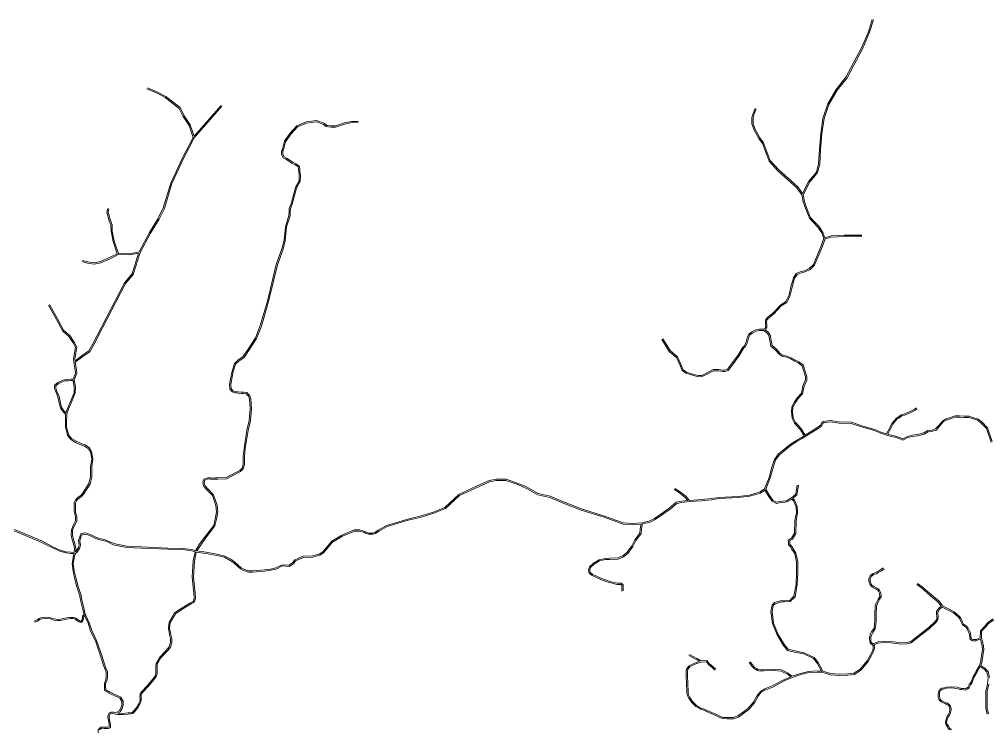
# Model space of a CAD drawing. Header units: millimetres. Extents: x 617885 to 663705, y 7172943 to 7234736.
# Drawn here: x 631936 to 636628, y 7187023 to 7190459 of the extents above; entities that cross this region are included whole.
import ezdxf

# ---------------------------------------------------------------- set-up
doc = ezdxf.new("R2010")
doc.units = ezdxf.units.MM
doc.layers.add('VIAS', color=7, linetype='Continuous', lineweight=5)

msp = doc.modelspace()

# ---------------------------------------------------------------- linework, layer by layer
at = {"layer": 'VIAS', "color": 253}
for points in [[(636064.4, 7190459), (636046, 7190399.1), (636012.5, 7190322), (635937.2, 7190178.8), (635890.1, 7190120), (635849.2, 7190050.2), (635825.5, 7189980.3), (635814.9, 7189906.7), (635808.4, 7189830.7), (635804.5, 7189760.3), (635794.2, 7189720.7), (635776.3, 7189699), (635757.8, 7189676.5), (635726, 7189617), (635704.2, 7189648.7), (635642.4, 7189704), (635610.3, 7189732.5), (635569.8, 7189776), (635555.9, 7189814), (635537.8, 7189861.8), (635520.9, 7189886.4), (635510.7, 7189903), (635498.1, 7189925.8), (635488, 7189954.5), (635488, 7189983.2), (635493, 7190001.8), (635503.2, 7190026)], [(636013.4, 7189415.7), (635929.1, 7189415.7), (635898.8, 7189413.6), (635865.2, 7189411.5), (635835.3, 7189402.9), (635825.7, 7189428.7), (635805.6, 7189458.3), (635780.5, 7189484.4), (635765.3, 7189500.6), (635761.3, 7189512.5), (635747.8, 7189543.7), (635736.5, 7189577.8), (635729.5, 7189610.8), (635762.8, 7189673.1), (635781, 7189695.2), (635799.7, 7189717.9), (635810.4, 7189759.4), (635814.4, 7189830.3), (635820.9, 7189906), (635831.3, 7189978.9), (635854.7, 7190047.7), (635895, 7190116.6), (635942.2, 7190175.5), (636018, 7190319.4), (636051.6, 7190397), (636070.1, 7190457.2)], [(632912.1, 7190042.6), (632781.5, 7189893.9), (632762.7, 7189948.7), (632733.8, 7189992.9), (632714.9, 7190032.4), (632644.6, 7190085.5), (632605.3, 7190107.7), (632555.9, 7190128.1)], [(632369.7, 7189542.5), (632365.8, 7189527.1), (632376.4, 7189486.3), (632384.6, 7189465.8), (632385.9, 7189434.5), (632395.3, 7189386.5), (632416.1, 7189326.7), (632470.3, 7189325.4), (632515.8, 7189334.5), (632566.3, 7189427.6), (632606.7, 7189494.9), (632632.2, 7189547.1), (632669, 7189667.2), (632725.1, 7189789.4), (632777.1, 7189888.3), (632757.3, 7189946.1), (632728.5, 7189990), (632710.1, 7190028.5), (632641.3, 7190080.4), (632602.6, 7190102.3), (632553.6, 7190122.5)], [(632916.6, 7190038.6), (632782.8, 7189886.4), (632730.4, 7189786.8), (632674.6, 7189665), (632637.8, 7189544.9), (632612, 7189492), (632571.5, 7189424.6), (632520.5, 7189330.7), (632486.7, 7189225.4), (632450.2, 7189180.7), (632338.6, 7188966.7), (632297.5, 7188887.2), (632276.6, 7188851.4), (632243.9, 7188828), (632206.3, 7188800.2), (632212.6, 7188763), (632214.6, 7188747.5), (632201.8, 7188715.1), (632207.6, 7188680.1), (632206.8, 7188651.7), (632191.7, 7188615.5), (632174.4, 7188573.7), (632165.7, 7188550.2), (632164.7, 7188509.3), (632164.7, 7188485.6), (632171.4, 7188464.7), (632175.1, 7188448), (632188.8, 7188431.5), (632213.4, 7188416.4), (632238.1, 7188405), (632253.8, 7188400.1), (632275, 7188386), (632285.3, 7188368.6), (632292.2, 7188333.8), (632286.4, 7188292.1), (632286.4, 7188246.6), (632278.5, 7188211), (632246.3, 7188161.4), (632236.8, 7188150.4), (632224.8, 7188142.9), (632217.7, 7188137.1), (632213.1, 7188131.9), (632210.2, 7188125.6), (632207.3, 7188118.7), (632207.6, 7188112), (632207.6, 7188076.9), (632209.5, 7188069.2), (632214.4, 7188054.8), (632214.4, 7188032.3), (632201.3, 7188007.4), (632193.8, 7187988.5), (632192.9, 7187965.4), (632197.6, 7187942.8), (632204.1, 7187924.1), (632209.1, 7187900), (632208.1, 7187883.8), (632210.5, 7187885.7), (632222.3, 7187904.8), (632225.2, 7187916.5), (632222.9, 7187937.3), (632228.2, 7187956.4), (632233.9, 7187970.1), (632251.1, 7187974.6), (632263.2, 7187973.5), (632286.2, 7187964.2), (632303.4, 7187955.1), (632322.3, 7187948.1), (632339.4, 7187944.1), (632356, 7187939.9), (632374.6, 7187931.7), (632392.5, 7187922.7), (632407.4, 7187919.7), (632456.9, 7187910.6), (632526.8, 7187906.6), (632654.8, 7187901.6), (632725.3, 7187899.7), (632772.2, 7187894.3), (632789, 7187888.7), (632810.3, 7187922.7), (632831.4, 7187952.9), (632877, 7188011.1), (632884.3, 7188041.7), (632891, 7188077.2), (632887.7, 7188107), (632870.3, 7188155.7), (632844.2, 7188183.8), (632829.7, 7188199.9), (632825.7, 7188209.8), (632824.4, 7188219.8), (632829.3, 7188234.4), (632848, 7188241.8), (632860.7, 7188240.5), (632874.8, 7188239.9), (632884.3, 7188240.5), (632895.8, 7188241.1), (632936.5, 7188242.3), (633003.3, 7188276.6), (633014.5, 7188288.3), (633020.1, 7188305.8), (633019.6, 7188345), (633023.8, 7188383.7), (633037.7, 7188471.5), (633049, 7188518.2), (633053.5, 7188575.8), (633049.7, 7188622), (633045.5, 7188635.5), (633034.6, 7188647.7), (633020.1, 7188649.1), (633009.5, 7188649.1), (632995, 7188650.6), (632981.1, 7188652.1), (632965.6, 7188657), (632954.6, 7188670.6), (632953.8, 7188693), (632958.3, 7188720.5), (632965.5, 7188757.5), (632977.8, 7188793.7), (632993.8, 7188809.7), (633019.5, 7188827.5), (633043.2, 7188863.6), (633078.4, 7188918.7), (633102.3, 7188977.6), (633136.5, 7189096), (633179.6, 7189273), (633206.9, 7189348.8), (633217.4, 7189390.6), (633223.7, 7189456.1), (633240.6, 7189509.9), (633241.6, 7189527.4), (633242.7, 7189544.8), (633251.3, 7189566.2), (633272.4, 7189645.5), (633289.9, 7189676.9), (633290.4, 7189703), (633288.1, 7189724.9), (633287.6, 7189736.7), (633285.7, 7189745.8), (633279.4, 7189750.1), (633270.8, 7189755), (633257, 7189762.4), (633238.5, 7189774), (633225.3, 7189783.1), (633213.6, 7189789.9), (633205.1, 7189806.4), (633205.1, 7189821.7), (633209.4, 7189829.4), (633218.6, 7189869.2), (633245.5, 7189907.2), (633279.1, 7189944.5), (633324.1, 7189963.2), (633374.4, 7189970), (633410.7, 7189956.4), (633423.7, 7189946.3), (633443.9, 7189943.5), (633466, 7189943.5), (633514.1, 7189959.5), (633544.7, 7189965.5), (633576.6, 7189964.8)], [(635497.7, 7190028.3), (635487.3, 7190003.8), (635482, 7189983.9), (635482, 7189953.5), (635492.6, 7189923.3), (635505.6, 7189899.9), (635515.9, 7189883.1), (635532.4, 7189859), (635550.3, 7189811.9), (635564.6, 7189772.8), (635606.1, 7189728.2), (635638.4, 7189699.5), (635699.7, 7189644.7), (635723.5, 7189610.1), (635730.7, 7189576.2), (635742.2, 7189541.6), (635755.7, 7189510.4), (635760.1, 7189497.4), (635776.1, 7189480.3), (635800.9, 7189454.5), (635820.4, 7189425.9), (635830.3, 7189399.2), (635819.2, 7189369.1), (635805, 7189331.2), (635789.3, 7189296.6), (635779.6, 7189273.2), (635759.7, 7189254.1), (635737.2, 7189242.9), (635715.8, 7189237.1), (635696.7, 7189229.3), (635682.6, 7189209.1), (635670.9, 7189165.6), (635661.9, 7189127.1), (635645.8, 7189094.2), (635619.8, 7189077.1), (635585.2, 7189039.9), (635560.9, 7189020.1), (635555.9, 7189015.9), (635551.7, 7189011.5), (635548.9, 7189006.5), (635547.3, 7189000.1), (635547.3, 7188992.6), (635548.1, 7188983.4), (635548.6, 7188969.7), (635544.3, 7188963.4), (635540, 7188960.4), (635530.6, 7188960.2), (635517.5, 7188959.9), (635500.8, 7188957.2), (635480.9, 7188946.7), (635467.6, 7188936.8), (635458.9, 7188918.5), (635454.3, 7188899.5), (635445.6, 7188879.8), (635437.5, 7188873.3), (635416.5, 7188837.7), (635382.5, 7188792.1), (635363.2, 7188766.3), (635350.9, 7188761.9), (635341.4, 7188761.9), (635322.3, 7188765.4), (635294.6, 7188764.7), (635266, 7188749.3), (635239.3, 7188736.6), (635222.3, 7188736.2), (635195.2, 7188742.9), (635164.9, 7188752.9), (635149.7, 7188763.8), (635141, 7188783.4), (635121, 7188826.7), (635086.3, 7188856.5), (635050.2, 7188912.9)], [(635106.1, 7188184.6), (635126.6, 7188171.1), (635157.5, 7188147.2), (635171.9, 7188131.3), (635142.1, 7188128.3), (635115.6, 7188123.2), (635081.7, 7188095), (635041.4, 7188065.3), (635010.9, 7188044.7), (634987.2, 7188033), (634949, 7188023.5), (634905.4, 7188019.5), (634860, 7188023), (634769, 7188056.4), (634657.5, 7188090.9), (634578, 7188121.4), (634506, 7188152), (634447.8, 7188165.2), (634393.6, 7188195.6), (634350.8, 7188214.3), (634291.8, 7188234.4), (634243.2, 7188234.4), (634209.3, 7188227.6), (634155.9, 7188203.6), (634063.8, 7188160.9), (633995.8, 7188097.6), (633940.2, 7188075.6), (633874.7, 7188055.8), (633816.1, 7188041.7), (633713.7, 7188011.2), (633672.3, 7187987.5), (633657.3, 7187977.1), (633646.5, 7187973.9), (633626.3, 7187973.9), (633614.2, 7187978.3), (633605.8, 7187983.1), (633582.8, 7187989.1), (633557.2, 7187989.1), (633496.6, 7187964.2), (633448, 7187934.5), (633404.7, 7187883.1), (633387.9, 7187872.2), (633355.6, 7187863.1), (633309.8, 7187862.1), (633269.2, 7187844), (633258.7, 7187830.3), (633240.3, 7187818.7), (633208.4, 7187820.8), (633177, 7187805.1), (633151.6, 7187800), (633121.8, 7187795.9), (633064.3, 7187791.1), (633046.5, 7187790.5), (633033.8, 7187794.7), (633023.3, 7187799), (633010.3, 7187806.4), (632978.7, 7187833.6), (632959.4, 7187847.1), (632930.3, 7187862.6), (632892.5, 7187871.6), (632840.3, 7187881.7), (632795.3, 7187887.5), (632815.3, 7187919.4), (632836.3, 7187949.3), (632882.5, 7188008.5), (632890.1, 7188040.4), (632897, 7188077), (632893.5, 7188108.3), (632875.5, 7188158.8), (632848.6, 7188187.8), (632834.8, 7188203.1), (632831.6, 7188211.3), (632830.5, 7188219.2), (632834.1, 7188229.8), (632848.9, 7188235.7), (632860.3, 7188234.5), (632874.9, 7188233.9), (632884.7, 7188234.5), (632896, 7188235.1), (632938.1, 7188236.3), (633007, 7188271.7), (633019.8, 7188285.1), (633026.2, 7188304.9), (633025.6, 7188344.7), (633029.7, 7188382.9), (633043.6, 7188470.3), (633054.9, 7188517.2), (633059.5, 7188575.8), (633055.7, 7188623.2), (633050.8, 7188638.5), (633037.5, 7188653.4), (633020.4, 7188655.1), (633009.8, 7188655.1), (632995.6, 7188656.6), (632982.3, 7188658), (632969.1, 7188662.2), (632960.5, 7188672.8), (632959.8, 7188692.6), (632964.2, 7188719.5), (632971.3, 7188756), (632983, 7188790.4), (632997.7, 7188805), (633023.9, 7188823.2), (633048.3, 7188860.4), (633083.8, 7188915.9), (633107.9, 7188975.6), (633142.3, 7189094.5), (633185.4, 7189271.3), (633212.6, 7189347), (633223.3, 7189389.6), (633229.6, 7189454.9), (633246.5, 7189508.8), (633247.6, 7189527.1), (633248.6, 7189543.5), (633257, 7189564.3), (633278, 7189643.3), (633295.9, 7189675.3), (633296.4, 7189703.3), (633294.1, 7189725.3), (633293.6, 7189737.4), (633291, 7189749.4), (633282.6, 7189755.2), (633273.7, 7189760.3), (633260, 7189767.6), (633241.8, 7189779), (633228.5, 7189788.2), (633218.1, 7189794.2), (633211.1, 7189807.9), (633211.1, 7189820.1), (633215, 7189827.2), (633224.2, 7189866.7), (633250.2, 7189903.5), (633282.6, 7189939.5), (633325.7, 7189957.4), (633373.7, 7189963.8), (633407.8, 7189951.1), (633421.3, 7189940.6), (633443.5, 7189937.5), (633467, 7189937.5), (633515.7, 7189953.7), (633545.2, 7189959.5), (633576.5, 7189958.8)], [(632363.9, 7189544), (632359.6, 7189527.1), (632370.7, 7189484.4), (632378.6, 7189464.5), (632380, 7189433.8), (632389.5, 7189384.9), (632410.2, 7189325.3), (632369.6, 7189305), (632328.1, 7189287.6), (632298, 7189281), (632267.7, 7189286.3), (632240.8, 7189293)], [(636278.3, 7188579.6), (636269.6, 7188573.4), (636254.7, 7188565.3), (636244.9, 7188561.1), (636231.4, 7188554.9), (636220.2, 7188550.3), (636204.1, 7188546.6), (636189.7, 7188535.4), (636181, 7188530.5), (636158.5, 7188503.2), (636149.5, 7188483.6), (636134.1, 7188453.7), (636106.3, 7188462.7), (636077.1, 7188475.2), (636018.5, 7188491.9), (635963.5, 7188510.1), (635904.5, 7188512.2), (635860.1, 7188518.6), (635837.5, 7188515.4), (635827.4, 7188513.1), (635819.9, 7188508.1), (635815.6, 7188497.4), (635807.9, 7188490.7), (635787.1, 7188477.2), (635739.3, 7188448.3), (635721.9, 7188476.8), (635706.1, 7188495.7), (635692.4, 7188509.4), (635682, 7188531.7), (635679, 7188560.4), (635680.5, 7188582.8), (635692.5, 7188605.3), (635706.2, 7188625.1), (635726.9, 7188647.3), (635734.7, 7188685), (635747.3, 7188713.2), (635747.3, 7188729.8), (635736.3, 7188767.5), (635729.7, 7188787.1), (635708.6, 7188801.7), (635693, 7188811.1), (635672.5, 7188822.1), (635650.5, 7188830), (635633.6, 7188834.6), (635618.9, 7188841.9), (635598.9, 7188864.9), (635579.4, 7188881.4), (635576.5, 7188897.4), (635570.1, 7188932.3), (635558.6, 7188947.1), (635545.9, 7188957.2), (635548.7, 7188959.1), (635554.7, 7188967.9), (635554.1, 7188983.8), (635553.3, 7188992.8), (635553.3, 7188999.4), (635554.5, 7189004.3), (635556.6, 7189007.9), (635560, 7189011.5), (635564.8, 7189015.4), (635589.4, 7189035.5), (635623.7, 7189072.5), (635650.5, 7189090.1), (635667.6, 7189125), (635676.7, 7189164.1), (635688.1, 7189206.5), (635700.6, 7189224.4), (635717.8, 7189231.4), (635739.4, 7189237.2), (635763.2, 7189249.1), (635784.7, 7189269.7), (635794.8, 7189294.2), (635810.5, 7189328.9), (635824.8, 7189367), (635835.7, 7189396.7), (635866.2, 7189405.6), (635899.2, 7189407.6), (635929.3, 7189409.7), (636013.4, 7189409.7)], [(632082.6, 7189079.4), (632120.2, 7189010.3), (632150.3, 7188955), (632180.5, 7188929.6), (632201.5, 7188897.6), (632214.1, 7188873.6), (632204.6, 7188816.1), (632205.5, 7188807), (632240.3, 7188832.9), (632272.1, 7188855.5), (632292.3, 7188890), (632333.3, 7188969.5), (632445.1, 7189184), (632481.3, 7189228.3), (632513.3, 7189327.9), (632470.8, 7189319.4), (632414.6, 7189320.8), (632372.1, 7189299.5), (632329.9, 7189281.8), (632298.1, 7189274.9), (632266.4, 7189280.4), (632239.4, 7189287.2)], [(632077.4, 7189076.5), (632115, 7189007.4), (632145.6, 7188951.1), (632176, 7188925.6), (632196.3, 7188894.6), (632207.9, 7188872.6), (632198.6, 7188816.3), (632200, 7188801.2), (632200.1, 7188801), (632206.7, 7188762.2), (632208.5, 7188748.3), (632196.6, 7188718.4), (632184.6, 7188718.4), (632171.5, 7188716.7), (632154.8, 7188715.8), (632144.7, 7188713), (632134, 7188707.7), (632122.5, 7188702.4), (632106.3, 7188690), (632106.3, 7188675), (632110.8, 7188662.3), (632116.9, 7188646.6), (632122.9, 7188632.1), (632134.7, 7188578.9), (632149.8, 7188558.5), (632159.7, 7188549.5), (632158.7, 7188509.3), (632158.7, 7188484.7), (632165.6, 7188463.2), (632169.6, 7188445.2), (632184.9, 7188426.9), (632210.5, 7188411.1), (632236, 7188399.4), (632251.2, 7188394.7), (632270.5, 7188381.8), (632279.6, 7188366.4), (632286.1, 7188333.7), (632280.4, 7188292.5), (632280.4, 7188247.3), (632272.9, 7188213.4), (632241.4, 7188165), (632232.8, 7188155), (632221.3, 7188147.8), (632213.6, 7188141.4), (632208.1, 7188135.2), (632204.7, 7188128.1), (632201.3, 7188119.8), (632201.6, 7188111.8), (632201.6, 7188076.2), (632203.7, 7188067.5), (632208.4, 7188053.8), (632208.4, 7188033.7), (632195.9, 7188009.9), (632187.8, 7187989.7), (632186.9, 7187964.9), (632191.8, 7187941.2), (632198.3, 7187922.5), (632203, 7187899.5), (632201.9, 7187880.4), (632185, 7187880.8), (632161.5, 7187883.6), (632133.8, 7187891.9), (632095.1, 7187909.4), (632048.1, 7187934.5), (631912.5, 7187990.8)], [(635045.1, 7188909.6), (635081.8, 7188852.6), (635116.1, 7188823), (635135.5, 7188780.9), (635144.9, 7188759.9), (635162.1, 7188747.4), (635193.6, 7188737.1), (635221.6, 7188730.2), (635240.8, 7188730.6), (635268.7, 7188744), (635296.2, 7188758.7), (635321.8, 7188759.4), (635340.9, 7188755.9), (635351.9, 7188755.9), (635366.9, 7188761.2), (635387.3, 7188788.6), (635421.5, 7188834.4), (635442.1, 7188869.3), (635450.5, 7188876.1), (635460, 7188897.5), (635464.6, 7188916.4), (635472.4, 7188932.8), (635484.2, 7188941.6), (635502.8, 7188951.4), (635518.1, 7188954), (635530.7, 7188954.2), (635539.9, 7188954.4), (635554.3, 7188942.8), (635564.5, 7188929.7), (635570.6, 7188896.3), (635573.9, 7188878.2), (635594.7, 7188860.6), (635615.1, 7188837.1), (635631.4, 7188828.9), (635648.7, 7188824.2), (635670.1, 7188816.6), (635690, 7188805.9), (635705.4, 7188796.7), (635724.7, 7188783.3), (635730.5, 7188765.7), (635741.3, 7188729), (635741.3, 7188714.5), (635729, 7188686.9), (635721.3, 7188650.2), (635701.6, 7188628.9), (635687.4, 7188608.4), (635674.6, 7188584.4), (635673, 7188560.3), (635676.1, 7188530.1), (635687.4, 7188505.9), (635701.7, 7188491.6), (635717, 7188473.3), (635734.3, 7188445), (635725, 7188438.2), (635697, 7188422.2), (635668.6, 7188404.8), (635642.2, 7188382.9), (635611.2, 7188356.5), (635590.7, 7188330.5), (635578.8, 7188292), (635565.3, 7188243.3), (635543, 7188187.4), (635521.5, 7188173.2), (635469.7, 7188157.6), (635415.8, 7188151.5), (635321.2, 7188146.8), (635286.3, 7188141.1), (635237.5, 7188136.1), (635179.3, 7188132), (635161.6, 7188151.7), (635130.1, 7188176), (635109.4, 7188189.6)], [(632196.1, 7188712.4), (632185, 7188712.4), (632172.1, 7188710.7), (632155.8, 7188709.8), (632146.8, 7188707.4), (632136.6, 7188702.3), (632125.6, 7188697.2), (632112.3, 7188687), (632112.3, 7188676), (632116.4, 7188664.4), (632122.5, 7188648.9), (632128.7, 7188633.9), (632140.2, 7188581.4), (632154.3, 7188562.6), (632161.5, 7188556), (632168.8, 7188575.9), (632186.2, 7188617.8), (632200.9, 7188652.9), (632201.6, 7188679.6), (632196.1, 7188712.4)], [(635701.5, 7188206.3), (635694, 7188162.6), (635674.1, 7188144.1), (635648.6, 7188130.4), (635630.2, 7188127.8), (635613.8, 7188126.9), (635601, 7188123.5), (635583.7, 7188132.5), (635567, 7188156.3), (635548.8, 7188185.7), (635570.9, 7188241.4), (635584.5, 7188290.3), (635596.1, 7188327.7), (635615.5, 7188352.3), (635646, 7188378.3), (635672.1, 7188399.9), (635700, 7188417), (635728.3, 7188433.1), (635740, 7188441.7), (635790.3, 7188472.1), (635811.5, 7188485.9), (635820.6, 7188493.8), (635824.8, 7188504.1), (635829.8, 7188507.5), (635838.6, 7188509.4), (635860.1, 7188512.5), (635903.9, 7188506.3), (635962.4, 7188504.2), (636016.8, 7188486.2), (636075.1, 7188469.6), (636104.2, 7188457.1), (636135.2, 7188447.1), (636135.3, 7188447), (636154.7, 7188441.2), (636175.8, 7188437.4), (636198.6, 7188429.8), (636213.2, 7188423.5), (636237.3, 7188435.6), (636258, 7188441.2), (636284.9, 7188445), (636316.3, 7188452.9), (636335.3, 7188464.3), (636356.2, 7188466.2), (636374.6, 7188472.3), (636390.6, 7188490.3), (636409.4, 7188512.9), (636424.1, 7188520.2), (636441.2, 7188525.9), (636456.6, 7188531.7), (636467.7, 7188535.4), (636486.3, 7188535.4), (636509.4, 7188533.4), (636532.1, 7188533.4), (636549, 7188527.8), (636573.5, 7188520.3), (636590.2, 7188507.3), (636616.6, 7188479.1), (636639.5, 7188414.2)], [(636645.1, 7188416.5), (636621.8, 7188482.3), (636594.3, 7188511.8), (636576.4, 7188525.7), (636550.9, 7188533.5), (636533.1, 7188539.4), (636509.6, 7188539.4), (636486.6, 7188541.4), (636466.7, 7188541.4), (636454.6, 7188537.4), (636439.2, 7188531.6), (636421.8, 7188525.8), (636405.6, 7188517.7), (636386, 7188494.2), (636371.2, 7188477.5), (636354.9, 7188472.1), (636333.4, 7188470.2), (636314, 7188458.5), (636283.8, 7188450.9), (636256.8, 7188447.1), (636235.2, 7188441.2), (636213.1, 7188430.2), (636200.7, 7188435.4), (636177.3, 7188443.2), (636156.1, 7188447.1), (636140, 7188451.9), (636154.9, 7188481), (636163.7, 7188500), (636185, 7188525.8), (636193, 7188530.3), (636206.8, 7188541), (636222, 7188544.6), (636233.8, 7188549.4), (636247.3, 7188555.6), (636257.3, 7188559.8), (636272.7, 7188568.3), (636281.7, 7188574.7)], [(636137.1, 7188452.8), (636137, 7188452.8)], [(632323.8, 7187021.4), (632329, 7187026), (632332.4, 7187028.8), (632338.2, 7187029.4), (632345.7, 7187028.7), (632364.9, 7187028.7), (632372.1, 7187030.3), (632376.6, 7187033.7), (632376.6, 7187049.4), (632375.9, 7187053.8), (632372.9, 7187068.3), (632370, 7187082.9), (632371.6, 7187089.9), (632374, 7187096.4), (632375.6, 7187099), (632381.5, 7187101.9), (632390.9, 7187101.3), (632394.9, 7187100.2), (632399.9, 7187098.2), (632400.7, 7187098), (632412.7, 7187096.8), (632436.9, 7187095.5), (632462.7, 7187098.2), (632477.8, 7187098.7), (632485.4, 7187101.2), (632494, 7187109.4), (632509.3, 7187128.6), (632520.3, 7187148.8), (632524.4, 7187155.7), (632526.3, 7187168.3), (632526.3, 7187172.5), (632525.7, 7187181.5), (632526, 7187186.1), (632526, 7187189.5), (632527.1, 7187195.6), (632533.3, 7187204.3), (632558.9, 7187231.6), (632585.4, 7187261.8), (632598.1, 7187279.7), (632602.8, 7187294.9), (632602.4, 7187313.1), (632602.4, 7187329.6), (632603.8, 7187341.8), (632619.4, 7187368.4), (632648.4, 7187398.9), (632667.2, 7187420), (632674, 7187444.8), (632673.4, 7187463.9), (632668.5, 7187484), (632663.2, 7187513.7), (632666.3, 7187541.7), (632691.5, 7187584), (632723, 7187603.4), (632764.2, 7187630.1), (632783.6, 7187641), (632788.2, 7187659.2), (632786.3, 7187684.9), (632783.6, 7187713), (632778.4, 7187762.8), (632783.6, 7187838.8), (632792.6, 7187881.8), (632839.3, 7187875.8), (632891.2, 7187865.7), (632928.2, 7187856.9), (632956.3, 7187842), (632975, 7187828.8), (633006.9, 7187801.5), (633020.6, 7187793.6), (633031.7, 7187789.1), (633045.6, 7187784.4), (633064.6, 7187785.1), (633122.4, 7187789.9), (633152.6, 7187794.1), (633179, 7187799.4), (633209.7, 7187814.7), (633241.9, 7187812.6), (633262.8, 7187825.8), (633273.1, 7187839.1), (633311.1, 7187856.1), (633356.5, 7187857.2), (633390.4, 7187866.7), (633408.7, 7187878.6), (633451.9, 7187929.9), (633499.4, 7187958.8), (633558.4, 7187983.1), (633582, 7187983.1), (633603.6, 7187977.5), (633611.6, 7187972.9), (633625.3, 7187967.9), (633647.3, 7187967.9), (633659.9, 7187971.7), (633675.5, 7187982.4), (633716.1, 7188005.6), (633817.7, 7188035.9), (633876.3, 7188050), (633942.2, 7188070), (633999.1, 7188092.5), (634067.2, 7188155.9), (634158.4, 7188198.1), (634211.2, 7188221.9), (634243.8, 7188228.4), (634290.8, 7188228.4), (634348.6, 7188208.7), (634390.9, 7188190.2), (634445.6, 7188159.6), (634504.2, 7188146.2), (634575.7, 7188115.8), (634655.5, 7188085.2), (634767.1, 7188050.7), (634858.7, 7188017.1), (634905.5, 7188013.4), (634945.6, 7188017.2), (634942.7, 7188004.5), (634941.4, 7187993), (634939.8, 7187973.2), (634929.4, 7187960.7), (634915.6, 7187941.5), (634900, 7187911.8), (634876.3, 7187879.8), (634857.1, 7187864.3), (634832.9, 7187853.8), (634793.9, 7187851.9), (634772.4, 7187851.4), (634742.3, 7187845.2), (634714.3, 7187828.2), (634695.5, 7187811), (634690.8, 7187796.3), (634694, 7187780.3), (634708.8, 7187768.1), (634749, 7187749.6), (634779.2, 7187738.7), (634799.7, 7187732.8), (634828.9, 7187724.8), (634847.3, 7187725.2), (634852.5, 7187720.3), (634852.5, 7187712.4), (634853, 7187693.6)], [(635707.5, 7188205.3), (635699.6, 7188159.6), (635680.1, 7188141.5), (635688.2, 7188132.8), (635701.2, 7188101.9), (635703.3, 7188071.7), (635695.6, 7188033.9), (635694.7, 7187972.6), (635678.1, 7187944), (635664.2, 7187936.6), (635664.8, 7187932.4), (635664.8, 7187920.2), (635675.8, 7187908.4), (635679.4, 7187900.2), (635694.5, 7187877.2), (635703.5, 7187835.9), (635703.5, 7187781.1), (635701.6, 7187726.8), (635691, 7187665.3), (635667.8, 7187642.1), (635640, 7187640.9), (635620.7, 7187639.9), (635594, 7187632), (635584.9, 7187623.4), (635580.2, 7187594.5), (635586.9, 7187537.8), (635609.1, 7187483.8), (635639.1, 7187433.5), (635657.8, 7187412), (635690.1, 7187404.4), (635735.2, 7187394.6), (635784, 7187372.7), (635803.2, 7187348.5), (635825.1, 7187305.9), (635862, 7187294.5), (635904.4, 7187290.9), (635946.3, 7187293.1), (635975.8, 7187295.9), (636005.1, 7187315.2), (636039, 7187355.8), (636055.9, 7187384.2), (636066.5, 7187406), (636069, 7187419.1), (636068.7, 7187427.8), (636065.5, 7187433), (636058, 7187438.2), (636053.9, 7187443.4), (636052.3, 7187451.1), (636050.8, 7187461.6), (636051.8, 7187471.1), (636056.5, 7187486), (636061.5, 7187495.9), (636073.3, 7187513.4), (636075.5, 7187531.1), (636077, 7187551), (636077, 7187583.1), (636079.3, 7187621.7), (636083.6, 7187635.1), (636092.7, 7187653.8), (636100.9, 7187666.9), (636100, 7187682.5), (636094.7, 7187693.2), (636090.4, 7187699.6), (636082.5, 7187704.4), (636071.7, 7187709.6), (636064.3, 7187713.1), (636058.4, 7187717.4), (636054.6, 7187723.3), (636047.6, 7187740.8), (636048, 7187753.9), (636054, 7187767.6), (636061.3, 7187774), (636068.2, 7187779.1), (636082.2, 7187782.4), (636090.6, 7187788.1), (636106.1, 7187796.9), (636117.7, 7187805.6)], [(634859, 7187693.7), (634858.5, 7187712.4), (634858.5, 7187722.9), (634849.6, 7187731.3), (634829.7, 7187730.8), (634801.3, 7187738.6), (634781, 7187744.4), (634751.2, 7187755.2), (634712, 7187773.2), (634699.4, 7187783.6), (634697, 7187795.9), (634700.7, 7187807.6), (634717.9, 7187823.4), (634744.6, 7187839.5), (634773.1, 7187845.5), (634794.1, 7187845.9), (634834.3, 7187847.8), (634860.2, 7187859.1), (634880.6, 7187875.6), (634905.1, 7187908.6), (634920.7, 7187938.4), (634934.2, 7187957), (634945.6, 7187970.9), (634947.3, 7187992.4), (634948.6, 7188003.5), (634952, 7188018.1), (634989.2, 7188027.4), (635013.9, 7188039.5), (635044.8, 7188060.4), (635085.4, 7188090.3), (635118.3, 7188117.6), (635143, 7188122.4), (635178.3, 7188125.9), (635238, 7188130.1), (635287.1, 7188135.1), (635321.9, 7188140.8), (635416.3, 7188145.5), (635470.9, 7188151.7), (635524, 7188167.7), (635544.6, 7188181.2), (635562, 7188153), (635579.6, 7188127.9), (635600.3, 7188117.1), (635614.7, 7188120.9), (635630.8, 7188121.8), (635650.5, 7188124.6), (635675.3, 7188137.9), (635683.1, 7188129.5), (635695.3, 7188100.4), (635697.3, 7188072.1), (635689.6, 7188034.5), (635688.7, 7187974.2), (635673.7, 7187948.5), (635657.7, 7187940), (635658.8, 7187931.9), (635658.8, 7187917.8), (635670.7, 7187905), (635674.1, 7187897.4), (635688.9, 7187874.8), (635697.5, 7187835.3), (635697.5, 7187781.2), (635695.6, 7187727.4), (635685.4, 7187668.2), (635665.2, 7187648), (635639.7, 7187646.9), (635619.7, 7187645.8), (635590.9, 7187637.4), (635579.3, 7187626.4), (635574.1, 7187594.6), (635581.1, 7187536.3), (635603.8, 7187481.1), (635634.3, 7187429.9), (635654.6, 7187406.6), (635688.7, 7187398.5), (635733.4, 7187388.9), (635780.2, 7187367.8), (635798.1, 7187345.2), (635818, 7187306.5), (635798, 7187306.8), (635756.1, 7187305), (635716.3, 7187295.1), (635675.9, 7187281.1), (635657.8, 7187295.9), (635624.4, 7187311.6), (635589.3, 7187314.7), (635540.1, 7187313.1), (635521.4, 7187311.9), (635511.4, 7187314.6), (635503.5, 7187318.5), (635498.3, 7187321.7), (635493.3, 7187325.5), (635489.4, 7187330.7), (635484.8, 7187336), (635479.9, 7187343.1), (635473.2, 7187351.4)], [(632007.6, 7187548.4), (632022.5, 7187553.8), (632031.2, 7187560.3), (632045.3, 7187565.7), (632064.5, 7187566.7), (632087.1, 7187564.6), (632105, 7187558.9), (632120.7, 7187556.2), (632134.9, 7187557.4), (632163.5, 7187563.9), (632184, 7187566.2), (632196.7, 7187565.9), (632204.4, 7187564.2), (632210.6, 7187562.8), (632215.7, 7187557.5), (632219.3, 7187554.6), (632223.5, 7187552.1), (632226.7, 7187549.8), (632231.4, 7187548.1), (632235, 7187548.1), (632238.1, 7187552.9), (632241.3, 7187562.3), (632241.6, 7187572.2), (632248.9, 7187579.5), (632243.4, 7187603.6), (632232.5, 7187649.8), (632229.4, 7187671), (632214.2, 7187714.4), (632204.8, 7187751.6), (632195.9, 7187789.8), (632190.8, 7187826.9), (632197.4, 7187863.1), (632200.7, 7187874.4), (632184.5, 7187874.8), (632160.2, 7187877.8), (632131.7, 7187886.3), (632092.4, 7187904), (632045.5, 7187929.1), (631910.1, 7187985.3)], [(632411.7, 7187102.9), (632423.3, 7187108.6), (632433, 7187125.3), (632437.8, 7187139.2), (632437.8, 7187161.1), (632427, 7187179.9), (632412.1, 7187187.3), (632385.3, 7187199), (632373.3, 7187204.5), (632354.4, 7187215.7), (632353.6, 7187229.9), (632353.6, 7187240.7), (632355.3, 7187251.1), (632360.9, 7187262.4), (632362.9, 7187281.7), (632362.9, 7187301.9), (632355.2, 7187321.1), (632349.7, 7187334.9), (632334.8, 7187381.3), (632309.6, 7187454), (632286.3, 7187502.4), (632274, 7187539.7), (632258.3, 7187575.2), (632255, 7187579.8), (632249.2, 7187604.9), (632238.4, 7187651), (632235.2, 7187672.4), (632220, 7187716.2), (632210.6, 7187753), (632201.8, 7187790.9), (632196.9, 7187826.8), (632203.2, 7187861.7), (632207.3, 7187875.6), (632215.1, 7187881.6), (632227.9, 7187902.5), (632231.3, 7187916), (632229, 7187936.8), (632233.9, 7187954.4), (632238.3, 7187965), (632251.6, 7187968.6), (632261.8, 7187967.6), (632283.6, 7187958.7), (632300.9, 7187949.6), (632320.6, 7187942.3), (632338, 7187938.2), (632354, 7187934.2), (632372, 7187926.3), (632390.6, 7187917), (632406.2, 7187913.8), (632456.2, 7187904.7), (632526.6, 7187900.6), (632654.6, 7187895.6), (632724.9, 7187893.7), (632770.9, 7187888.4), (632786.8, 7187883.1), (632777.7, 7187839.6), (632772.4, 7187762.7), (632777.7, 7187712.4), (632780.3, 7187684.4), (632782.2, 7187659.7), (632778.4, 7187645), (632761.1, 7187635.3), (632719.8, 7187608.5), (632687.1, 7187588.3), (632660.5, 7187543.7), (632657.1, 7187513.5), (632662.6, 7187482.8), (632667.4, 7187463.1), (632667.9, 7187445.5), (632661.8, 7187422.9), (632643.9, 7187403), (632614.6, 7187372.1), (632597.9, 7187343.7), (632596.4, 7187329.9), (632596.4, 7187313), (632596.7, 7187295.8), (632592.7, 7187282.3), (632580.7, 7187265.5), (632554.4, 7187235.6), (632528.7, 7187208.2), (632521.4, 7187198), (632520, 7187190), (632520, 7187186.3), (632519.7, 7187181.5), (632520.3, 7187172.3), (632520.3, 7187168.8), (632518.7, 7187157.8), (632515.1, 7187151.8), (632504.3, 7187131.9), (632489.6, 7187113.4), (632482.2, 7187106.5), (632476.8, 7187104.7), (632462.3, 7187104.2), (632436.7, 7187101.6), (632413.1, 7187102.8), (632411.7, 7187102.9)], [(636280.6, 7187725.3), (636302.6, 7187709.2), (636346.8, 7187670.5), (636383.6, 7187639.6), (636398, 7187619.8), (636385.5, 7187609.3), (636375.4, 7187593.7), (636375.4, 7187583.2), (636377.6, 7187570.7), (636376.6, 7187557.7), (636368.9, 7187546.1), (636338.2, 7187517.5), (636310.8, 7187496.3), (636273, 7187466.8), (636249.9, 7187448.5), (636230.4, 7187443.8), (636204.9, 7187442.2), (636179.8, 7187446.3), (636153.6, 7187448.7), (636124.7, 7187450.4), (636090.7, 7187447), (636068.1, 7187438.5), (636062.2, 7187442.6), (636059.4, 7187446), (636058.2, 7187452.2), (636056.8, 7187461.7), (636057.7, 7187469.9), (636062.1, 7187483.7), (636066.6, 7187492.9), (636079.1, 7187511.2), (636081.4, 7187530.5), (636083, 7187550.7), (636083, 7187582.9), (636085.2, 7187620.6), (636089.2, 7187632.9), (636098, 7187650.9), (636107, 7187665.4), (636105.9, 7187684.1), (636099.8, 7187696.2), (636094.6, 7187704.1), (636085.3, 7187709.7), (636074.2, 7187715), (636067.4, 7187718.2), (636062.8, 7187721.5), (636059.9, 7187726.1), (636053.6, 7187741.9), (636054, 7187752.5), (636059, 7187764), (636065.1, 7187769.3), (636070.8, 7187773.5), (636084.6, 7187776.9), (636093.8, 7187783), (636109.4, 7187791.8), (636121.3, 7187800.8)], [(636648.4, 7187558.3), (636621.5, 7187539.2), (636611.7, 7187525.5), (636587.9, 7187501.6), (636587.2, 7187466.8), (636578, 7187464.3), (636568.8, 7187459.6), (636564.5, 7187458.8), (636560.5, 7187458.7), (636556.6, 7187458.7), (636552.3, 7187459.2), (636548.7, 7187460.5), (636545.2, 7187461.9), (636543.9, 7187463.6), (636542.9, 7187467), (636542.3, 7187471.4), (636539.6, 7187490.6), (636530.3, 7187510.4), (636523.2, 7187521.9), (636514.3, 7187528.9), (636506.3, 7187534), (636500.1, 7187545.3), (636497.2, 7187552.4), (636492.8, 7187561.8), (636486.4, 7187570.8), (636460.5, 7187592.3), (636427.6, 7187610), (636404.1, 7187621.7), (636388, 7187643.7), (636350.7, 7187675), (636306.4, 7187713.9), (636284.2, 7187730.1)], [(635176.7, 7187382), (635212.6, 7187361.7), (635227.4, 7187353.6), (635212.9, 7187348.4), (635190.2, 7187338), (635177.4, 7187331.1), (635166.2, 7187318.9), (635164.1, 7187307.4), (635164.1, 7187271.3), (635166, 7187255.4), (635166, 7187238.6), (635166.9, 7187215.2), (635166.9, 7187198.8), (635170.9, 7187185.9), (635176.7, 7187175.2), (635190.1, 7187155.2), (635210.3, 7187135), (635232.5, 7187121.5), (635248.6, 7187116.8), (635258.8, 7187112.2), (635285.1, 7187100.9), (635307.5, 7187091.5), (635327.3, 7187081.2), (635339.1, 7187076.3), (635361.3, 7187075.3), (635392.9, 7187075.3), (635417.2, 7187084.1), (635444.8, 7187104), (635464.8, 7187119.3), (635494.3, 7187152.5), (635512.2, 7187184.5), (635526.7, 7187203.5), (635546.6, 7187214.4), (635586, 7187230.3), (635638.6, 7187258.5), (635676.4, 7187274.9), (635718.1, 7187289.4), (635756.9, 7187299), (635798.1, 7187300.8), (635822.5, 7187300.4), (635860.9, 7187288.6), (635904.3, 7187284.8), (635946.7, 7187287.1), (635977.8, 7187290.1), (636009.1, 7187310.7), (636044, 7187352.3), (636061.2, 7187381.4), (636072.2, 7187404.1), (636075, 7187418.6), (636074.6, 7187429.5), (636072.2, 7187433.6), (636092.1, 7187441.1), (636124.9, 7187444.3), (636153.1, 7187442.7), (636179.1, 7187440.3), (636204.6, 7187436.2), (636231.3, 7187437.9), (636252.5, 7187443), (636276.7, 7187462.1), (636314.5, 7187491.6), (636342.1, 7187513), (636373.5, 7187542.2), (636382.4, 7187555.7), (636383.6, 7187571), (636381.4, 7187583.7), (636381.4, 7187591.9), (636390.1, 7187605.3), (636402.5, 7187615.8), (636424.8, 7187604.6), (636457.1, 7187587.3), (636481.9, 7187566.6), (636487.6, 7187558.7), (636491.7, 7187550), (636494.7, 7187542.7), (636501.8, 7187529.8), (636510.8, 7187524), (636518.7, 7187517.8), (636525, 7187507.6), (636533.8, 7187488.8), (636536.4, 7187470.6), (636537, 7187465.7), (636538.5, 7187460.8), (636541.4, 7187456.9), (636546.5, 7187454.9), (636550.8, 7187453.3), (636556.3, 7187452.7), (636560.6, 7187452.7), (636565.2, 7187452.9), (636570.7, 7187453.9), (636580.2, 7187458.6), (636588, 7187460.8), (636591.5, 7187448), (636596.4, 7187426.2), (636598.3, 7187408.9), (636595.2, 7187392.3), (636592.2, 7187369.6), (636588.6, 7187348.4), (636583.3, 7187333.3), (636569.2, 7187308.3), (636550.9, 7187277.3), (636543.2, 7187253.8), (636537.1, 7187245.1), (636534.1, 7187240.6), (636531.5, 7187234.4), (636529.4, 7187228.9), (636524.9, 7187225.8), (636521.6, 7187224.5), (636517.3, 7187222.3), (636513.6, 7187220.6), (636508.5, 7187221.5), (636498.7, 7187222.6), (636493.2, 7187223.3), (636489.9, 7187223.3), (636487.6, 7187223.9), (636475.2, 7187228.5), (636447.9, 7187230.7), (636422.2, 7187229.2), (636412.3, 7187226), (636405.8, 7187223.9), (636401.1, 7187222.8), (636395.7, 7187220.5), (636390.5, 7187216.9), (636386.3, 7187210.6), (636384.4, 7187200.5), (636384, 7187196.3), (636384, 7187182.3), (636385.5, 7187174.7), (636388.6, 7187167.1), (636392.5, 7187161.6), (636398, 7187157.3), (636407.9, 7187152.5), (636416.7, 7187149), (636425.5, 7187145.3), (636431.6, 7187141.1), (636435.9, 7187136.8), (636437.7, 7187132.4), (636439.7, 7187124.2), (636439.7, 7187117.8), (636439, 7187114.3), (636437.7, 7187107.6), (636433.9, 7187098.1), (636427.3, 7187086.6), (636423.1, 7187078.7), (636419.8, 7187067.4), (636418.3, 7187057.7), (636420.4, 7187049.1), (636424.6, 7187041.1), (636427.9, 7187036), (636432.4, 7187029.2), (636436.2, 7187024), (636438.8, 7187021.4)], [(632317.8, 7187007.3), (632317.8, 7187024.1), (632325.1, 7187030.5), (632330, 7187034.6), (632338.1, 7187035.5), (632346, 7187034.7), (632364.3, 7187034.7), (632369.6, 7187035.9), (632370.6, 7187036.7), (632370.6, 7187048.9), (632370, 7187052.7), (632367, 7187067.1), (632363.9, 7187083), (632365.8, 7187091.6), (632368.6, 7187099), (632371.3, 7187103.6), (632380.3, 7187108), (632391.9, 7187107.2), (632396.7, 7187105.9), (632400.8, 7187104.3), (632419, 7187113.2), (632427.5, 7187127.8), (632431.8, 7187140.2), (632431.8, 7187159.5), (632422.7, 7187175.4), (632409.6, 7187181.9), (632382.8, 7187193.6), (632370.6, 7187199.2), (632348.6, 7187212.2), (632347.6, 7187229.7), (632347.6, 7187241.2), (632349.5, 7187253), (632355.1, 7187264.1), (632356.9, 7187282), (632356.9, 7187300.8), (632349.6, 7187318.8), (632344, 7187332.9), (632329.1, 7187379.4), (632304, 7187451.8), (632280.8, 7187500.1), (632268.4, 7187537.5), (632253.1, 7187572.2), (632251.8, 7187573.9), (632247.5, 7187569.6), (632247.2, 7187561.3), (632243.6, 7187550.3), (632238.2, 7187542.1), (632230.4, 7187542.1), (632223.8, 7187544.4), (632220.2, 7187547.1), (632215.9, 7187549.7), (632211.6, 7187553.1), (632207.6, 7187557.4), (632203.1, 7187558.3), (632196, 7187559.9), (632184.3, 7187560.2), (632164.5, 7187558), (632135.8, 7187551.5), (632120.4, 7187550.2), (632103.6, 7187553), (632085.9, 7187558.7), (632064.4, 7187560.7), (632046.6, 7187559.7), (632034.1, 7187555), (632025.4, 7187548.5), (632009.6, 7187542.8)], [(636653.1, 7187554.3), (636625.8, 7187534.9), (636616.3, 7187521.6), (636593.8, 7187499.1), (636593.2, 7187464.8), (636597.4, 7187449.5), (636602.4, 7187427.2), (636604.3, 7187408.6), (636601.1, 7187391.4), (636598.1, 7187368.7), (636594.4, 7187346.9), (636589.6, 7187333.3), (636609.3, 7187321), (636625.1, 7187303.5), (636631.7, 7187275.5)], [(636587.3, 7187463.7), (636587.3, 7187463.7)], [(635307.1, 7187315), (635294.9, 7187326.3), (635275.3, 7187343), (635264.2, 7187357.1), (635235.4, 7187356.1), (635215.5, 7187367), (635179.7, 7187387.2)], [(635468.5, 7187347.7), (635475.1, 7187339.4), (635480.1, 7187332.4), (635484.7, 7187326.9), (635489.1, 7187321.2), (635494.9, 7187316.8), (635500.5, 7187313.3), (635509.3, 7187308.9), (635520.8, 7187305.8), (635540.4, 7187307.1), (635589.1, 7187308.7), (635622.8, 7187305.8), (635654.6, 7187290.8), (635669.6, 7187278.5), (635636, 7187263.9), (635583.5, 7187235.8), (635544.1, 7187219.8), (635522.7, 7187208.2), (635507.2, 7187187.8), (635489.4, 7187156), (635460.7, 7187123.7), (635441.3, 7187108.9), (635414.4, 7187089.4), (635391.8, 7187081.3), (635361.4, 7187081.3), (635340.5, 7187082.2), (635329.8, 7187086.7), (635310.1, 7187097), (635287.5, 7187106.4), (635261.2, 7187117.6), (635250.7, 7187122.4), (635235, 7187127), (635214, 7187139.8), (635194.8, 7187159), (635181.9, 7187178.3), (635176.4, 7187188.3), (635172.9, 7187199.8), (635172.9, 7187215.3), (635172, 7187238.7), (635172, 7187255.7), (635170.1, 7187271.7), (635170.1, 7187306.9), (635171.8, 7187316.1), (635181.2, 7187326.3), (635192.8, 7187332.6), (635215.2, 7187342.8), (635235.2, 7187350.1), (635261.4, 7187351), (635271, 7187338.8), (635290.9, 7187321.8), (635303, 7187310.6)], [(636620.6, 7187098.5), (636614, 7187127), (636614.6, 7187177.4), (636614.6, 7187209.3), (636622.5, 7187243.4), (636625.6, 7187275), (636619.6, 7187300.6), (636605.4, 7187316.3), (636587.1, 7187327.9), (636574.4, 7187305.3), (636556.4, 7187274.8), (636548.6, 7187251.1), (636542.1, 7187241.7), (636539.4, 7187237.8), (636537.1, 7187232.1), (636534.3, 7187225), (636527.7, 7187220.5), (636524, 7187219), (636519.9, 7187216.9), (636514.4, 7187214.4), (636507.7, 7187215.6), (636497.9, 7187216.6), (636492.8, 7187217.3), (636489.2, 7187217.3), (636485.9, 7187218.1), (636473.8, 7187222.6), (636447.9, 7187224.7), (636423.3, 7187223.3), (636414.2, 7187220.3), (636407.4, 7187218.1), (636403, 7187217.1), (636398.6, 7187215.2), (636394.8, 7187212.6), (636392, 7187208.3), (636390.4, 7187199.6), (636390, 7187196.1), (636390, 7187182.9), (636391.3, 7187176.4), (636393.9, 7187170), (636396.9, 7187165.8), (636401.2, 7187162.4), (636410.3, 7187158), (636419, 7187154.6), (636428.4, 7187150.6), (636435.5, 7187145.7), (636441, 7187140.2), (636443.4, 7187134.2), (636445.7, 7187124.9), (636445.7, 7187117.3), (636444.9, 7187113.1), (636443.5, 7187105.9), (636439.4, 7187095.5), (636432.5, 7187083.7), (636428.7, 7187076.4), (636425.7, 7187066.1), (636424.4, 7187057.9), (636426, 7187051.3), (636429.8, 7187044.1), (636432.9, 7187039.3), (636437.3, 7187032.6), (636440.7, 7187027.9), (636442.6, 7187026.1), (636448.4, 7187022.4)], [(636628.5, 7187242.4), (636620.6, 7187208.6), (636620.6, 7187177.4), (636620, 7187127.6), (636626.4, 7187099.9)]]:
    msp.add_lwpolyline(points, dxfattribs=at)

doc.saveas('drawing.dxf')
